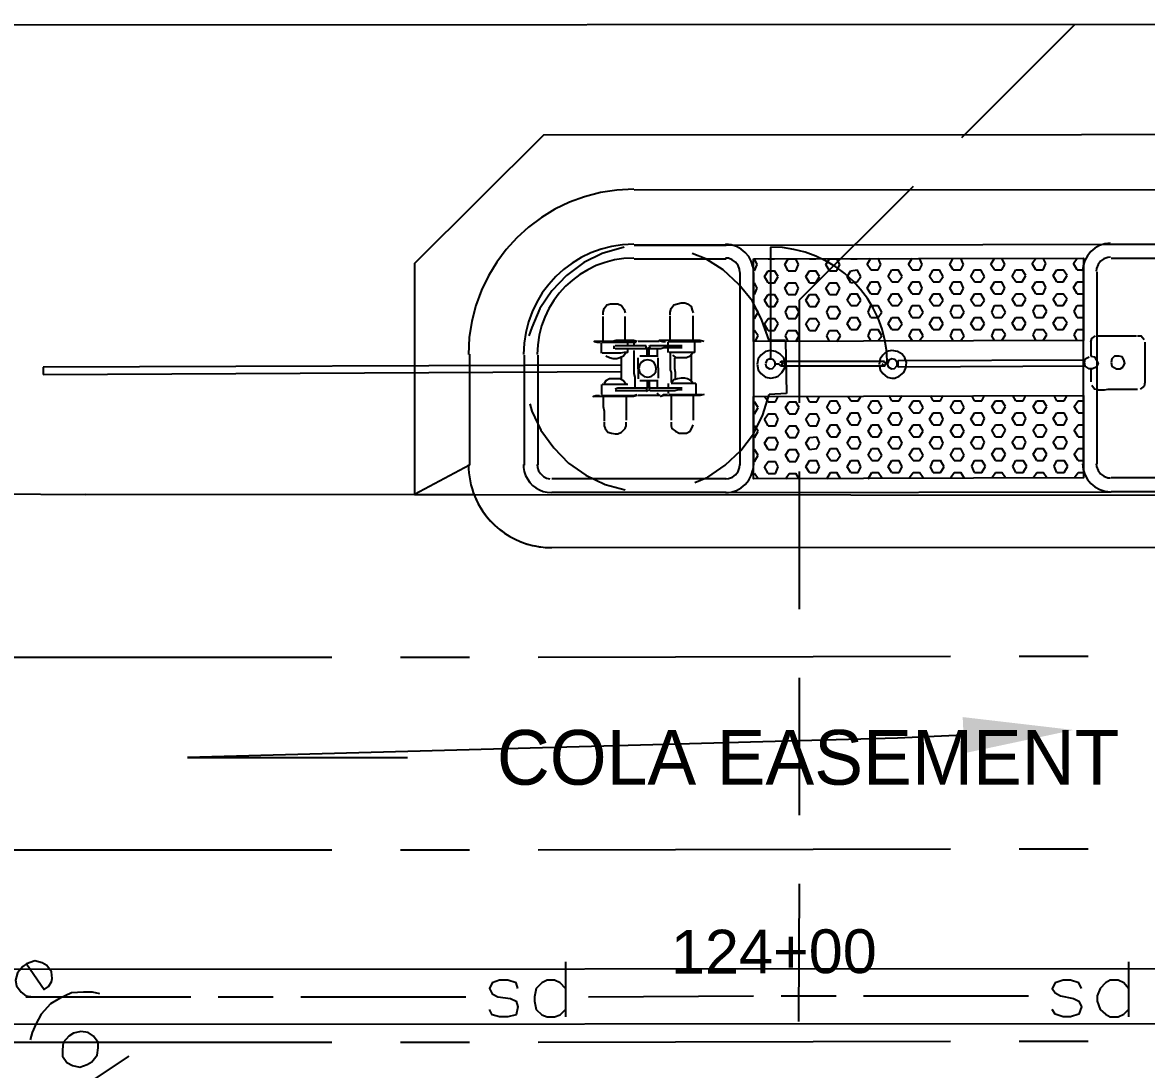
# Model space of a CAD drawing. Header units: feet. Extents: x 0 to 650, y -1 to 437.
# Drawn here: x 333.58 to 374.46, y 256.58 to 294.67 of the extents above; entities that cross this region are included whole.
import ezdxf
from ezdxf import colors
from ezdxf.entities.mleader import LeaderData, LeaderLine
from ezdxf.math import Vec2, Vec3

# ---------------------------------------------------------------- set-up
doc = ezdxf.new("R2010")
doc.units = ezdxf.units.FT
for name, color, linetype in [('ANOTACION', 8, 'CONTINUOUS'), ('DRENAJE_PLUVIAL', 3, 'CONTINUOUS'), ('EJE_VIA', 7, 'CONTINUOUS'), ('ELECTRICO_AEREO_ABANDONADO', 8, 'CONTINUOUS'), ('ESTRUCTURAS', 7, 'CONTINUOUS'), ('METRO_RW', 140, 'CONTINUOUS'), ('TOPO', 8, 'CONTINUOUS')]:
    doc.layers.add(name, color=color, linetype=linetype)
doc.styles.add('CAD_TEXT', font='Arial')

msp = doc.modelspace()

# ---------------------------------------------------------------- linework, layer by layer
at = {"layer": 'DRENAJE_PLUVIAL'}
for p, q in [((353.333, 260.5), (353.333, 258.5)), ((373.8, 260.5), (373.8, 258.5)), ((259.333, 260.2), (531.467, 260.333)), ((333.7, 259.233), (339.7, 259.233)), ((340.7, 259.233), (342.7, 259.233)), ((343.7, 259.233), (349.7, 259.233)), ((354.167, 259.233), (360.167, 259.267)), ((361.167, 259.267), (363.167, 259.267)), ((364.167, 259.267), (370.167, 259.267)), ((259.333, 258.2), (531.467, 258.333))]:
    msp.add_line(p, q, dxfattribs=at)
for points in [[(351.6, 259.533), (351.533, 259.733), (351.233, 259.833), (350.933, 259.833), (350.667, 259.733), (350.567, 259.533), (350.667, 259.333), (350.867, 259.233), (351.333, 259.167), (351.533, 259.067), (351.6, 258.867), (351.533, 258.567), (351.233, 258.5), (350.933, 258.5), (350.667, 258.567), (350.567, 258.767)], [(353.333, 259.533), (353.133, 259.733), (352.933, 259.833), (352.667, 259.833), (352.467, 259.733), (352.267, 259.533), (352.2, 259.233), (352.2, 259.067), (352.267, 258.767), (352.467, 258.567), (352.667, 258.5), (352.933, 258.5), (353.133, 258.567), (353.333, 258.767)], [(372.1, 259.533), (372, 259.733), (371.7, 259.833), (371.433, 259.833), (371.133, 259.733), (371.033, 259.533), (371.133, 259.367), (371.333, 259.267), (371.8, 259.167), (372, 259.067), (372.1, 258.867), (372, 258.6), (371.7, 258.5), (371.433, 258.5), (371.133, 258.6), (371.033, 258.767)], [(373.8, 259.533), (373.633, 259.733), (373.433, 259.833), (373.133, 259.833), (372.967, 259.733), (372.767, 259.533), (372.667, 259.267), (372.667, 259.067), (372.767, 258.767), (372.967, 258.6), (373.133, 258.5), (373.433, 258.5), (373.633, 258.6), (373.8, 258.767)]]:
    msp.add_lwpolyline(points, dxfattribs=at)
at = {"layer": 'EJE_VIA'}
for p, q in [((411.233, 288.6), (355.833, 288.567)), ((355.833, 286.567), (359.167, 286.567)), ((359.167, 286.567), (355.833, 286.567)), ((359.167, 286.567), (373.167, 286.6)), ((373.167, 286.6), (411.233, 286.6)), ((355.833, 286.067), (359.167, 286.067)), ((360.3, 285.867), (360.2, 286.067)), ((360.2, 285.633), (360.3, 285.867)), ((360.7, 286.067), (360.933, 286.067)), ((361.3, 285.867), (361.433, 286.067)), ((361.433, 285.633), (361.3, 285.867)), ((361.433, 286.067), (361.7, 286.067)), ((361.8, 285.867), (361.7, 286.067)), ((361.7, 285.633), (361.8, 285.867)), ((362.2, 286.067), (362.433, 286.067)), ((362.8, 285.867), (362.933, 286.067)), ((362.933, 285.633), (362.8, 285.867)), ((362.933, 286.067), (363.2, 286.067)), ((363.3, 285.867), (363.2, 286.067)), ((363.2, 285.633), (363.3, 285.867)), ((363.7, 286.067), (363.933, 286.067)), ((364.3, 285.867), (364.433, 286.1)), ((364.433, 285.667), (364.3, 285.867)), ((364.8, 285.867), (364.7, 286.1)), ((364.7, 285.667), (364.8, 285.867)), ((365.8, 285.867), (365.933, 286.1)), ((365.933, 285.667), (365.8, 285.867)), ((366.3, 285.867), (366.2, 286.1)), ((366.2, 285.667), (366.3, 285.867)), ((367.3, 285.867), (367.433, 286.1)), ((367.433, 285.667), (367.3, 285.867)), ((367.8, 285.867), (367.7, 286.1)), ((367.7, 285.667), (367.8, 285.867)), ((368.8, 285.867), (368.933, 286.1)), ((368.933, 285.667), (368.8, 285.867)), ((369.3, 285.867), (369.2, 286.1)), ((369.2, 285.667), (369.3, 285.867)), ((370.3, 285.9), (370.433, 286.1)), ((370.433, 285.667), (370.3, 285.9)), ((370.8, 285.9), (370.7, 286.1)), ((370.7, 285.667), (370.8, 285.9)), ((371.8, 285.9), (371.933, 286.1)), ((371.933, 285.667), (371.8, 285.9)), ((373.167, 286.1), (411.233, 286.1)), ((359.667, 285.567), (359.667, 278.567)), ((360.167, 285.567), (360.167, 278.567)), ((360.567, 285.433), (360.7, 285.633)), ((360.7, 285.2), (360.567, 285.433)), ((360.7, 285.633), (360.933, 285.633)), ((361.067, 285.433), (360.933, 285.633)), ((360.933, 285.2), (361.067, 285.433)), ((361.433, 285.633), (361.7, 285.633)), ((362.067, 285.433), (362.2, 285.633)), ((362.2, 285.2), (362.067, 285.433)), ((362.2, 285.633), (362.433, 285.633)), ((362.567, 285.433), (362.433, 285.633)), ((362.433, 285.2), (362.567, 285.433)), ((362.933, 285.633), (363.2, 285.633)), ((363.567, 285.433), (363.7, 285.633)), ((363.7, 285.2), (363.567, 285.433)), ((363.7, 285.633), (363.933, 285.667)), ((364.067, 285.433), (363.933, 285.667)), ((363.933, 285.233), (364.067, 285.433)), ((364.433, 285.667), (364.7, 285.667)), ((365.067, 285.433), (365.2, 285.667)), ((365.2, 285.233), (365.067, 285.433)), ((365.2, 285.667), (365.433, 285.667)), ((365.567, 285.433), (365.433, 285.667)), ((365.433, 285.233), (365.567, 285.433)), ((365.933, 285.667), (366.2, 285.667)), ((366.567, 285.433), (366.7, 285.667)), ((366.7, 285.233), (366.567, 285.433)), ((366.7, 285.667), (366.933, 285.667)), ((367.067, 285.433), (366.933, 285.667)), ((366.933, 285.233), (367.067, 285.433)), ((367.433, 285.667), (367.7, 285.667)), ((368.067, 285.433), (368.2, 285.667)), ((368.2, 285.233), (368.067, 285.433)), ((368.2, 285.667), (368.433, 285.667)), ((368.567, 285.433), (368.433, 285.667)), ((368.433, 285.233), (368.567, 285.433)), ((368.933, 285.667), (369.2, 285.667)), ((369.567, 285.433), (369.7, 285.667)), ((369.7, 285.233), (369.567, 285.433)), ((369.7, 285.667), (369.933, 285.667)), ((370.067, 285.467), (369.933, 285.667)), ((369.933, 285.233), (370.067, 285.467)), ((370.433, 285.667), (370.7, 285.667)), ((371.067, 285.467), (371.2, 285.667)), ((371.2, 285.233), (371.067, 285.467)), ((371.2, 285.667), (371.433, 285.667)), ((371.567, 285.467), (371.433, 285.667)), ((371.433, 285.233), (371.567, 285.467)), ((371.933, 285.667), (372.167, 285.667)), ((372.167, 278.6), (372.167, 285.6)), ((372.667, 278.6), (372.667, 285.6)), ((360.3, 285), (360.2, 285.2)), ((360.2, 284.767), (360.3, 285)), ((360.7, 285.2), (360.933, 285.2)), ((361.3, 285), (361.433, 285.2)), ((361.433, 284.767), (361.3, 285)), ((361.433, 285.2), (361.7, 285.2)), ((361.8, 285), (361.7, 285.2)), ((361.7, 284.767), (361.8, 285)), ((362.2, 285.2), (362.433, 285.2)), ((362.8, 285), (362.933, 285.2)), ((362.933, 284.767), (362.8, 285)), ((362.933, 285.2), (363.2, 285.2)), ((363.3, 285), (363.2, 285.2)), ((363.2, 284.767), (363.3, 285)), ((363.7, 285.2), (363.933, 285.233)), ((364.3, 285), (364.433, 285.233)), ((364.433, 284.8), (364.3, 285)), ((364.433, 285.233), (364.7, 285.233)), ((364.8, 285), (364.7, 285.233)), ((364.7, 284.8), (364.8, 285)), ((365.2, 285.233), (365.433, 285.233)), ((365.8, 285), (365.933, 285.233)), ((365.933, 284.8), (365.8, 285)), ((365.933, 285.233), (366.2, 285.233)), ((366.3, 285), (366.2, 285.233)), ((366.2, 284.8), (366.3, 285)), ((366.7, 285.233), (366.933, 285.233)), ((367.3, 285), (367.433, 285.233)), ((367.433, 284.8), (367.3, 285)), ((367.433, 285.233), (367.7, 285.233)), ((367.8, 285), (367.7, 285.233)), ((367.7, 284.8), (367.8, 285)), ((368.2, 285.233), (368.433, 285.233)), ((368.8, 285), (368.933, 285.233)), ((368.933, 284.8), (368.8, 285)), ((368.933, 285.233), (369.2, 285.233)), ((369.3, 285), (369.2, 285.233)), ((369.2, 284.8), (369.3, 285)), ((369.7, 285.233), (369.933, 285.233)), ((370.3, 285.033), (370.433, 285.233)), ((370.433, 284.8), (370.3, 285.033)), ((370.433, 285.233), (370.7, 285.233)), ((370.8, 285.033), (370.7, 285.233)), ((370.7, 284.8), (370.8, 285.033)), ((371.2, 285.233), (371.433, 285.233)), ((371.8, 285.033), (371.933, 285.233)), ((371.933, 284.8), (371.8, 285.033)), ((371.933, 285.233), (372.167, 285.233)), ((360.567, 284.567), (360.7, 284.767)), ((360.7, 284.333), (360.567, 284.567)), ((360.7, 284.767), (360.933, 284.767)), ((361.067, 284.567), (360.933, 284.767)), ((360.933, 284.333), (361.067, 284.567)), ((361.433, 284.767), (361.7, 284.767)), ((362.067, 284.567), (362.2, 284.767)), ((362.2, 284.333), (362.067, 284.567)), ((362.2, 284.767), (362.433, 284.767)), ((362.567, 284.567), (362.433, 284.767)), ((362.433, 284.333), (362.567, 284.567)), ((362.933, 284.767), (363.2, 284.767)), ((363.567, 284.567), (363.7, 284.8)), ((363.7, 284.367), (363.567, 284.567)), ((363.7, 284.8), (363.933, 284.8)), ((364.067, 284.567), (363.933, 284.8)), ((363.933, 284.367), (364.067, 284.567)), ((364.433, 284.8), (364.7, 284.8)), ((365.067, 284.567), (365.2, 284.8)), ((365.2, 284.367), (365.067, 284.567)), ((365.2, 284.8), (365.433, 284.8)), ((365.567, 284.567), (365.433, 284.8)), ((365.433, 284.367), (365.567, 284.567)), ((365.933, 284.8), (366.2, 284.8)), ((366.567, 284.567), (366.7, 284.8)), ((366.7, 284.367), (366.567, 284.567)), ((366.7, 284.8), (366.933, 284.8)), ((367.067, 284.567), (366.933, 284.8)), ((366.933, 284.367), (367.067, 284.567)), ((367.433, 284.8), (367.7, 284.8)), ((368.067, 284.567), (368.2, 284.8)), ((368.2, 284.367), (368.067, 284.567)), ((368.2, 284.8), (368.433, 284.8)), ((368.567, 284.567), (368.433, 284.8)), ((368.433, 284.367), (368.567, 284.567)), ((368.933, 284.8), (369.2, 284.8)), ((369.567, 284.6), (369.7, 284.8)), ((369.7, 284.367), (369.567, 284.6)), ((369.7, 284.8), (369.933, 284.8)), ((370.067, 284.6), (369.933, 284.8)), ((369.933, 284.367), (370.067, 284.6)), ((370.433, 284.8), (370.7, 284.8)), ((371.067, 284.6), (371.2, 284.8)), ((371.2, 284.367), (371.067, 284.6)), ((371.2, 284.8), (371.433, 284.8)), ((371.567, 284.6), (371.433, 284.8)), ((371.433, 284.367), (371.567, 284.6)), ((371.933, 284.8), (372.167, 284.8)), ((360.333, 284.133), (360.2, 284.333)), ((360.2, 283.9), (360.333, 284.133)), ((360.7, 284.333), (360.933, 284.333)), ((361.333, 284.133), (361.433, 284.333)), ((361.433, 283.9), (361.333, 284.133)), ((361.433, 284.333), (361.7, 284.333)), ((361.833, 284.133), (361.7, 284.333)), ((361.7, 283.9), (361.833, 284.133)), ((362.2, 284.333), (362.433, 284.333)), ((362.833, 284.133), (362.933, 284.333)), ((362.933, 283.9), (362.833, 284.133)), ((362.933, 284.333), (363.2, 284.333)), ((363.333, 284.133), (363.2, 284.333)), ((363.2, 283.9), (363.333, 284.133)), ((363.7, 284.367), (363.933, 284.367)), ((364.333, 284.133), (364.433, 284.367)), ((364.433, 283.933), (364.333, 284.133)), ((364.433, 284.367), (364.7, 284.367)), ((364.833, 284.133), (364.7, 284.367)), ((364.7, 283.933), (364.833, 284.133)), ((365.2, 284.367), (365.433, 284.367)), ((365.833, 284.133), (365.933, 284.367)), ((365.933, 283.933), (365.833, 284.133)), ((365.933, 284.367), (366.2, 284.367)), ((366.333, 284.133), (366.2, 284.367)), ((366.2, 283.933), (366.333, 284.133)), ((366.7, 284.367), (366.933, 284.367)), ((367.333, 284.133), (367.433, 284.367)), ((367.433, 283.933), (367.333, 284.133)), ((367.433, 284.367), (367.7, 284.367)), ((367.833, 284.133), (367.7, 284.367)), ((367.7, 283.933), (367.833, 284.133)), ((368.2, 284.367), (368.433, 284.367)), ((368.833, 284.133), (368.933, 284.367)), ((368.933, 283.933), (368.833, 284.133)), ((368.933, 284.367), (369.2, 284.367)), ((369.333, 284.133), (369.2, 284.367)), ((369.2, 283.933), (369.333, 284.133)), ((369.7, 284.367), (369.933, 284.367)), ((370.333, 284.167), (370.433, 284.367)), ((370.433, 283.933), (370.333, 284.167)), ((370.433, 284.367), (370.7, 284.367)), ((370.833, 284.167), (370.7, 284.367)), ((370.7, 283.933), (370.833, 284.167)), ((371.2, 284.367), (371.433, 284.367)), ((371.833, 284.167), (371.933, 284.367)), ((371.933, 283.933), (371.833, 284.167)), ((371.933, 284.367), (372.167, 284.367)), ((360.567, 283.7), (360.7, 283.9)), ((360.7, 283.467), (360.567, 283.7)), ((360.7, 283.9), (360.933, 283.9)), ((361.067, 283.7), (360.933, 283.9)), ((360.933, 283.467), (361.067, 283.7)), ((361.433, 283.9), (361.7, 283.9)), ((362.067, 283.7), (362.2, 283.9)), ((362.2, 283.467), (362.067, 283.7)), ((362.2, 283.9), (362.433, 283.9)), ((362.567, 283.7), (362.433, 283.9)), ((362.433, 283.467), (362.567, 283.7)), ((362.933, 283.9), (363.2, 283.9)), ((363.567, 283.7), (363.7, 283.933)), ((363.7, 283.5), (363.567, 283.7)), ((363.7, 283.933), (363.933, 283.933)), ((364.067, 283.7), (363.933, 283.933)), ((363.933, 283.5), (364.067, 283.7)), ((364.433, 283.933), (364.7, 283.933)), ((365.067, 283.7), (365.2, 283.933)), ((365.2, 283.5), (365.067, 283.7)), ((365.2, 283.933), (365.433, 283.933)), ((365.567, 283.7), (365.433, 283.933)), ((365.433, 283.5), (365.567, 283.7)), ((365.933, 283.933), (366.2, 283.933)), ((366.567, 283.7), (366.7, 283.933)), ((366.7, 283.5), (366.567, 283.7)), ((366.7, 283.933), (366.933, 283.933)), ((367.067, 283.7), (366.933, 283.933)), ((366.933, 283.5), (367.067, 283.7)), ((367.433, 283.933), (367.7, 283.933)), ((368.067, 283.7), (368.2, 283.933)), ((368.2, 283.5), (368.067, 283.7)), ((368.2, 283.933), (368.433, 283.933)), ((368.567, 283.7), (368.433, 283.933)), ((368.433, 283.5), (368.567, 283.7)), ((368.933, 283.933), (369.2, 283.933)), ((369.567, 283.733), (369.7, 283.933)), ((369.7, 283.5), (369.567, 283.733)), ((369.7, 283.933), (369.933, 283.933)), ((370.067, 283.733), (369.933, 283.933)), ((369.933, 283.5), (370.067, 283.733)), ((370.433, 283.933), (370.7, 283.933)), ((371.067, 283.733), (371.2, 283.933)), ((371.2, 283.5), (371.067, 283.733)), ((371.2, 283.933), (371.433, 283.933)), ((371.567, 283.733), (371.433, 283.933)), ((371.433, 283.5), (371.567, 283.733)), ((371.933, 283.933), (372.167, 283.933)), ((360.333, 283.267), (360.2, 283.467)), ((360.233, 283.067), (360.333, 283.267)), ((360.7, 283.467), (360.933, 283.467)), ((361.333, 283.267), (361.433, 283.467)), ((361.433, 283.067), (361.333, 283.267)), ((361.433, 283.467), (361.7, 283.467)), ((361.833, 283.267), (361.7, 283.467)), ((361.7, 283.067), (361.833, 283.267)), ((362.2, 283.467), (362.433, 283.467)), ((362.833, 283.267), (362.933, 283.467)), ((362.933, 283.067), (362.833, 283.267)), ((362.933, 283.467), (363.2, 283.467)), ((363.333, 283.267), (363.2, 283.467)), ((363.2, 283.067), (363.333, 283.267)), ((363.7, 283.5), (363.933, 283.5)), ((364.333, 283.267), (364.433, 283.5)), ((364.433, 283.1), (364.333, 283.267)), ((364.433, 283.5), (364.7, 283.5)), ((364.833, 283.267), (364.7, 283.5)), ((364.7, 283.1), (364.833, 283.267)), ((365.2, 283.5), (365.433, 283.5)), ((365.833, 283.267), (365.933, 283.5)), ((365.933, 283.1), (365.833, 283.267)), ((365.933, 283.5), (366.2, 283.5)), ((366.333, 283.267), (366.2, 283.5)), ((366.2, 283.1), (366.333, 283.267)), ((366.7, 283.5), (366.933, 283.5)), ((367.333, 283.267), (367.433, 283.5)), ((367.433, 283.1), (367.333, 283.267)), ((367.433, 283.5), (367.7, 283.5)), ((367.833, 283.267), (367.7, 283.5)), ((367.7, 283.1), (367.833, 283.267)), ((368.2, 283.5), (368.433, 283.5)), ((368.833, 283.267), (368.933, 283.5)), ((368.933, 283.1), (368.833, 283.267)), ((368.933, 283.5), (369.2, 283.5)), ((369.333, 283.3), (369.2, 283.5)), ((369.2, 283.1), (369.333, 283.3)), ((369.7, 283.5), (369.933, 283.5)), ((370.333, 283.3), (370.433, 283.5)), ((370.433, 283.1), (370.333, 283.3)), ((370.433, 283.5), (370.7, 283.5)), ((370.833, 283.3), (370.7, 283.5)), ((370.7, 283.1), (370.833, 283.3)), ((371.2, 283.5), (371.433, 283.5)), ((371.833, 283.3), (371.933, 283.5)), ((371.933, 283.1), (371.833, 283.3)), ((371.933, 283.5), (372.167, 283.5)), ((349.833, 282.6), (349.833, 278.567)), ((351.833, 278.567), (351.833, 282.567)), ((352.333, 278.567), (352.333, 282.567)), ((360.167, 281.067), (372.167, 281.1)), ((360.333, 280.667), (360.2, 280.867)), ((360.7, 280.867), (360.567, 281.067)), ((360.7, 280.867), (360.967, 280.867)), ((360.967, 280.867), (361.067, 281.067)), ((361.333, 280.667), (361.467, 280.867)), ((361.467, 280.867), (361.7, 280.867)), ((361.833, 280.667), (361.7, 280.867)), ((362.2, 280.867), (362.1, 281.067)), ((362.2, 280.867), (362.467, 280.867)), ((362.467, 280.867), (362.567, 281.067)), ((362.833, 280.667), (362.967, 280.9)), ((362.967, 280.9), (363.2, 280.9)), ((363.333, 280.667), (363.2, 280.9)), ((363.7, 280.9), (363.6, 281.067)), ((363.7, 280.9), (363.967, 280.9)), ((363.967, 280.9), (364.067, 281.067)), ((364.333, 280.667), (364.467, 280.9)), ((364.467, 280.9), (364.7, 280.9)), ((364.833, 280.667), (364.7, 280.9)), ((365.2, 280.9), (365.1, 281.1)), ((365.2, 280.9), (365.467, 280.9)), ((365.467, 280.9), (365.567, 281.1)), ((365.833, 280.667), (365.967, 280.9)), ((365.967, 280.9), (366.2, 280.9)), ((366.333, 280.667), (366.2, 280.9)), ((366.7, 280.9), (366.6, 281.1)), ((366.7, 280.9), (366.967, 280.9)), ((366.967, 280.9), (367.067, 281.1)), ((367.333, 280.667), (367.467, 280.9)), ((367.467, 280.9), (367.7, 280.9)), ((367.833, 280.667), (367.7, 280.9)), ((368.2, 280.9), (368.1, 281.1)), ((368.2, 280.9), (368.467, 280.9)), ((368.467, 280.9), (368.567, 281.1)), ((368.833, 280.7), (368.967, 280.9)), ((368.967, 280.9), (369.2, 280.9)), ((369.333, 280.7), (369.2, 280.9)), ((369.7, 280.9), (369.6, 281.1)), ((369.7, 280.9), (369.967, 280.9)), ((369.967, 280.9), (370.067, 281.1)), ((370.333, 280.7), (370.467, 280.9)), ((370.467, 280.9), (370.7, 280.9)), ((370.833, 280.7), (370.7, 280.9)), ((371.2, 280.9), (371.1, 281.1)), ((371.2, 280.9), (371.467, 280.9)), ((371.467, 280.9), (371.567, 281.1)), ((371.833, 280.7), (371.967, 280.9)), ((371.967, 280.9), (372.167, 280.9)), ((360.2, 280.433), (360.333, 280.667)), ((360.567, 280.233), (360.7, 280.433)), ((360.7, 280.433), (360.967, 280.433)), ((361.067, 280.233), (360.967, 280.433)), ((361.467, 280.433), (361.333, 280.667)), ((361.467, 280.433), (361.7, 280.433)), ((361.7, 280.433), (361.833, 280.667)), ((362.067, 280.233), (362.2, 280.433)), ((362.2, 280.433), (362.467, 280.433)), ((362.567, 280.233), (362.467, 280.433)), ((362.967, 280.467), (362.833, 280.667)), ((362.967, 280.467), (363.2, 280.467)), ((363.2, 280.467), (363.333, 280.667)), ((363.567, 280.233), (363.7, 280.467)), ((363.7, 280.467), (363.967, 280.467)), ((364.067, 280.233), (363.967, 280.467)), ((364.467, 280.467), (364.333, 280.667)), ((364.467, 280.467), (364.7, 280.467)), ((364.7, 280.467), (364.833, 280.667)), ((365.067, 280.233), (365.2, 280.467)), ((365.2, 280.467), (365.467, 280.467)), ((365.567, 280.233), (365.467, 280.467)), ((365.967, 280.467), (365.833, 280.667)), ((365.967, 280.467), (366.2, 280.467)), ((366.2, 280.467), (366.333, 280.667)), ((366.567, 280.233), (366.7, 280.467)), ((366.7, 280.467), (366.967, 280.467)), ((367.067, 280.233), (366.967, 280.467)), ((367.467, 280.467), (367.333, 280.667)), ((367.467, 280.467), (367.7, 280.467)), ((367.7, 280.467), (367.833, 280.667)), ((368.067, 280.233), (368.2, 280.467)), ((368.2, 280.467), (368.467, 280.467)), ((368.567, 280.267), (368.467, 280.467)), ((368.967, 280.467), (368.833, 280.7)), ((368.967, 280.467), (369.2, 280.467)), ((369.2, 280.467), (369.333, 280.7)), ((369.567, 280.267), (369.7, 280.467)), ((369.7, 280.467), (369.967, 280.467)), ((370.067, 280.267), (369.967, 280.467)), ((370.467, 280.467), (370.333, 280.7)), ((370.467, 280.467), (370.7, 280.467)), ((370.7, 280.467), (370.833, 280.7)), ((371.067, 280.267), (371.2, 280.467)), ((371.2, 280.467), (371.467, 280.467)), ((371.567, 280.267), (371.467, 280.467)), ((371.967, 280.467), (371.833, 280.7)), ((371.967, 280.467), (372.167, 280.467)), ((360.333, 279.8), (360.2, 280)), ((360.7, 280), (360.567, 280.233)), ((360.7, 280), (360.967, 280)), ((360.967, 280), (361.067, 280.233)), ((361.333, 279.8), (361.467, 280)), ((361.467, 280), (361.7, 280)), ((361.833, 279.8), (361.7, 280)), ((362.2, 280), (362.067, 280.233)), ((362.2, 280), (362.467, 280)), ((362.467, 280), (362.567, 280.233)), ((362.833, 279.8), (362.967, 280.033)), ((362.967, 280.033), (363.2, 280.033)), ((363.333, 279.8), (363.2, 280.033)), ((363.7, 280.033), (363.567, 280.233)), ((363.7, 280.033), (363.967, 280.033)), ((363.967, 280.033), (364.067, 280.233)), ((364.333, 279.8), (364.467, 280.033)), ((364.467, 280.033), (364.7, 280.033)), ((364.833, 279.8), (364.7, 280.033)), ((365.2, 280.033), (365.067, 280.233)), ((365.2, 280.033), (365.467, 280.033)), ((365.467, 280.033), (365.567, 280.233)), ((365.833, 279.8), (365.967, 280.033)), ((365.967, 280.033), (366.2, 280.033)), ((366.333, 279.8), (366.2, 280.033)), ((366.7, 280.033), (366.567, 280.233)), ((366.7, 280.033), (366.967, 280.033)), ((366.967, 280.033), (367.067, 280.233)), ((367.333, 279.8), (367.467, 280.033)), ((367.467, 280.033), (367.7, 280.033)), ((367.833, 279.8), (367.7, 280.033)), ((368.2, 280.033), (368.067, 280.233)), ((368.2, 280.033), (368.467, 280.033)), ((368.467, 280.033), (368.567, 280.267)), ((368.833, 279.833), (368.967, 280.033)), ((368.967, 280.033), (369.2, 280.033)), ((369.333, 279.833), (369.2, 280.033)), ((369.7, 280.033), (369.567, 280.267)), ((369.7, 280.033), (369.967, 280.033)), ((369.967, 280.033), (370.067, 280.267)), ((370.333, 279.833), (370.467, 280.033)), ((370.467, 280.033), (370.7, 280.033)), ((370.833, 279.833), (370.7, 280.033)), ((371.2, 280.033), (371.067, 280.267)), ((371.2, 280.033), (371.467, 280.033)), ((371.467, 280.033), (371.567, 280.267)), ((371.833, 279.833), (371.967, 280.033)), ((371.967, 280.033), (372.167, 280.033)), ((360.2, 279.567), (360.333, 279.8)), ((361.467, 279.567), (361.333, 279.8)), ((361.7, 279.567), (361.833, 279.8)), ((362.2, 279.567), (362.467, 279.6)), ((362.567, 279.367), (362.467, 279.6)), ((362.967, 279.6), (362.833, 279.8)), ((362.967, 279.6), (363.2, 279.6)), ((363.2, 279.6), (363.333, 279.8)), ((363.567, 279.367), (363.7, 279.6)), ((363.7, 279.6), (363.967, 279.6)), ((364.067, 279.367), (363.967, 279.6)), ((364.467, 279.6), (364.333, 279.8)), ((364.467, 279.6), (364.7, 279.6)), ((364.7, 279.6), (364.833, 279.8)), ((365.067, 279.367), (365.2, 279.6)), ((365.2, 279.6), (365.467, 279.6)), ((365.567, 279.367), (365.467, 279.6)), ((365.967, 279.6), (365.833, 279.8)), ((365.967, 279.6), (366.2, 279.6)), ((366.2, 279.6), (366.333, 279.8)), ((366.567, 279.367), (366.7, 279.6)), ((366.7, 279.6), (366.967, 279.6)), ((367.067, 279.367), (366.967, 279.6)), ((367.467, 279.6), (367.333, 279.8)), ((367.467, 279.6), (367.7, 279.6)), ((367.7, 279.6), (367.833, 279.8)), ((368.067, 279.367), (368.2, 279.6)), ((368.2, 279.6), (368.467, 279.6)), ((368.567, 279.4), (368.467, 279.6)), ((368.967, 279.6), (368.833, 279.833)), ((368.967, 279.6), (369.2, 279.6)), ((369.2, 279.6), (369.333, 279.833)), ((369.567, 279.4), (369.7, 279.6)), ((369.7, 279.6), (369.967, 279.6)), ((370.067, 279.4), (369.967, 279.6)), ((370.467, 279.6), (370.333, 279.833)), ((370.467, 279.6), (370.7, 279.6)), ((370.7, 279.6), (370.833, 279.833)), ((371.067, 279.4), (371.2, 279.6)), ((371.2, 279.6), (371.467, 279.6)), ((371.567, 279.4), (371.467, 279.6)), ((371.967, 279.6), (371.833, 279.833)), ((371.967, 279.6), (372.167, 279.6)), ((360.567, 279.367), (360.7, 279.567)), ((360.7, 279.133), (360.567, 279.367)), ((360.7, 279.567), (360.967, 279.567)), ((361.067, 279.367), (360.967, 279.567)), ((360.967, 279.133), (361.067, 279.367)), ((361.467, 279.567), (361.7, 279.567)), ((362.067, 279.367), (362.2, 279.567)), ((362.2, 279.133), (362.067, 279.367)), ((362.467, 279.167), (362.567, 279.367)), ((363.7, 279.167), (363.567, 279.367)), ((363.967, 279.167), (364.067, 279.367)), ((365.2, 279.167), (365.067, 279.367)), ((365.467, 279.167), (365.567, 279.367)), ((366.7, 279.167), (366.567, 279.367)), ((366.967, 279.167), (367.067, 279.367)), ((368.2, 279.167), (368.067, 279.367)), ((368.467, 279.167), (368.567, 279.4)), ((369.7, 279.167), (369.567, 279.4)), ((369.967, 279.167), (370.067, 279.4)), ((371.2, 279.167), (371.067, 279.4)), ((371.467, 279.167), (371.567, 279.4)), ((360.333, 278.933), (360.2, 279.133)), ((360.2, 278.7), (360.333, 278.933)), ((360.7, 279.133), (360.967, 279.133)), ((361.333, 278.933), (361.467, 279.133)), ((361.467, 278.7), (361.333, 278.933)), ((361.467, 279.133), (361.7, 279.133)), ((361.833, 278.933), (361.7, 279.133)), ((361.7, 278.7), (361.833, 278.933)), ((362.2, 279.133), (362.467, 279.167)), ((362.833, 278.933), (362.967, 279.167)), ((362.967, 278.733), (362.833, 278.933)), ((362.967, 279.167), (363.2, 279.167)), ((363.333, 278.933), (363.2, 279.167)), ((363.2, 278.733), (363.333, 278.933)), ((363.7, 279.167), (363.967, 279.167)), ((364.333, 278.933), (364.467, 279.167)), ((364.467, 278.733), (364.333, 278.933)), ((364.467, 279.167), (364.7, 279.167)), ((364.833, 278.933), (364.7, 279.167)), ((364.7, 278.733), (364.833, 278.933)), ((365.2, 279.167), (365.467, 279.167)), ((365.833, 278.933), (365.967, 279.167)), ((365.967, 278.733), (365.833, 278.933)), ((365.967, 279.167), (366.2, 279.167)), ((366.333, 278.933), (366.2, 279.167)), ((366.2, 278.733), (366.333, 278.933)), ((366.7, 279.167), (366.967, 279.167)), ((367.333, 278.933), (367.467, 279.167)), ((367.467, 278.733), (367.333, 278.933)), ((367.467, 279.167), (367.7, 279.167)), ((367.833, 278.933), (367.7, 279.167)), ((367.7, 278.733), (367.833, 278.933)), ((368.2, 279.167), (368.467, 279.167)), ((368.833, 278.967), (368.967, 279.167)), ((368.967, 278.733), (368.833, 278.967)), ((368.967, 279.167), (369.2, 279.167)), ((369.333, 278.967), (369.2, 279.167)), ((369.2, 278.733), (369.333, 278.967)), ((369.7, 279.167), (369.967, 279.167)), ((370.333, 278.967), (370.467, 279.167)), ((370.467, 278.733), (370.333, 278.967)), ((370.467, 279.167), (370.7, 279.167)), ((370.833, 278.967), (370.7, 279.167)), ((370.7, 278.733), (370.833, 278.967)), ((371.2, 279.167), (371.467, 279.167)), ((371.833, 278.967), (371.967, 279.167)), ((371.967, 278.733), (371.833, 278.967)), ((371.967, 279.167), (372.167, 279.167)), ((349.833, 278.567), (347.833, 277.5)), ((360.567, 278.5), (360.7, 278.7)), ((360.7, 278.267), (360.567, 278.5)), ((360.7, 278.7), (360.967, 278.7)), ((361.067, 278.5), (360.967, 278.7)), ((360.967, 278.267), (361.067, 278.5)), ((361.467, 278.7), (361.7, 278.7)), ((362.067, 278.5), (362.2, 278.733)), ((362.2, 278.3), (362.067, 278.5)), ((362.2, 278.733), (362.467, 278.733)), ((362.567, 278.5), (362.467, 278.733)), ((362.467, 278.3), (362.567, 278.5)), ((362.967, 278.733), (363.2, 278.733)), ((363.567, 278.5), (363.7, 278.733)), ((363.7, 278.3), (363.567, 278.5)), ((363.7, 278.733), (363.967, 278.733)), ((364.067, 278.5), (363.967, 278.733)), ((363.967, 278.3), (364.067, 278.5)), ((364.467, 278.733), (364.7, 278.733)), ((365.067, 278.5), (365.2, 278.733)), ((365.2, 278.3), (365.067, 278.5)), ((365.2, 278.733), (365.467, 278.733)), ((365.567, 278.5), (365.467, 278.733)), ((365.467, 278.3), (365.567, 278.5)), ((365.967, 278.733), (366.2, 278.733)), ((366.6, 278.5), (366.7, 278.733)), ((366.7, 278.3), (366.6, 278.5)), ((366.7, 278.733), (366.967, 278.733)), ((367.1, 278.5), (366.967, 278.733)), ((366.967, 278.3), (367.1, 278.5)), ((367.467, 278.733), (367.7, 278.733)), ((368.1, 278.533), (368.2, 278.733)), ((368.2, 278.3), (368.1, 278.533)), ((368.2, 278.733), (368.467, 278.733)), ((368.6, 278.533), (368.467, 278.733)), ((368.467, 278.3), (368.6, 278.533)), ((368.967, 278.733), (369.2, 278.733)), ((369.6, 278.533), (369.7, 278.733)), ((369.7, 278.3), (369.6, 278.533)), ((369.7, 278.733), (369.967, 278.733)), ((370.1, 278.533), (369.967, 278.733)), ((369.967, 278.3), (370.1, 278.533)), ((370.467, 278.733), (370.7, 278.733)), ((371.1, 278.533), (371.2, 278.733)), ((371.2, 278.3), (371.1, 278.533)), ((371.2, 278.733), (371.467, 278.733)), ((371.6, 278.533), (371.467, 278.733)), ((371.467, 278.3), (371.6, 278.533)), ((371.967, 278.733), (372.167, 278.733)), ((359.167, 278.067), (352.833, 278.067)), ((360.333, 278.067), (360.2, 278.267)), ((360.7, 278.267), (360.967, 278.267)), ((361.333, 278.067), (361.467, 278.267)), ((361.467, 278.267), (361.7, 278.267)), ((361.833, 278.067), (361.7, 278.267)), ((362.2, 278.3), (362.467, 278.3)), ((362.833, 278.067), (362.967, 278.3)), ((362.967, 278.3), (363.2, 278.3)), ((363.333, 278.067), (363.2, 278.3)), ((363.7, 278.3), (363.967, 278.3)), ((364.333, 278.067), (364.467, 278.3)), ((364.467, 278.3), (364.7, 278.3)), ((364.833, 278.1), (364.7, 278.3)), ((365.2, 278.3), (365.467, 278.3)), ((365.833, 278.1), (365.967, 278.3)), ((365.967, 278.3), (366.2, 278.3)), ((366.333, 278.1), (366.2, 278.3)), ((366.7, 278.3), (366.967, 278.3)), ((367.333, 278.1), (367.467, 278.3)), ((367.467, 278.3), (367.7, 278.3)), ((367.833, 278.1), (367.7, 278.3)), ((368.2, 278.3), (368.467, 278.3)), ((368.833, 278.1), (368.967, 278.3)), ((368.967, 278.3), (369.2, 278.3)), ((369.333, 278.1), (369.2, 278.3)), ((369.7, 278.3), (369.967, 278.3)), ((370.333, 278.1), (370.467, 278.3)), ((370.467, 278.3), (370.7, 278.3)), ((370.833, 278.1), (370.7, 278.3)), ((371.2, 278.3), (371.467, 278.3)), ((371.833, 278.1), (371.967, 278.3)), ((371.967, 278.3), (372.167, 278.3)), ((411.233, 278.1), (373.167, 278.1)), ((359.167, 277.567), (352.833, 277.567)), ((359.167, 277.567), (373.167, 277.6)), ((411.233, 277.6), (373.167, 277.6)), ((347.833, 277.5), (350.033, 277.5)), ((352.833, 275.567), (411.233, 275.6)), ((352.833, 275.567), (411.233, 275.6)), ((344.833, 264.567), (331.833, 264.567)), ((349.833, 264.567), (347.333, 264.567)), ((367.333, 264.6), (352.333, 264.567)), ((372.333, 264.6), (369.833, 264.6))]:
    msp.add_line(p, q, dxfattribs=at)
for points in [[(411.233, 290.6), (352.533, 290.567), (347.833, 285.9), (347.833, 277.5), (350.033, 277.5)], [(355.813, 288.6), (355.199, 288.569), (354.602, 288.477), (354.026, 288.329), (353.473, 288.127), (352.948, 287.873), (352.452, 287.572), (351.99, 287.226), (351.563, 286.838), (351.175, 286.411), (350.828, 285.949), (350.527, 285.453), (350.274, 284.928), (350.071, 284.375), (349.923, 283.799), (349.831, 283.203), (349.8, 282.588)], [(355.814, 286.6), (355.404, 286.579), (355.006, 286.518), (354.621, 286.419), (354.252, 286.284), (353.902, 286.115), (353.571, 285.914), (353.262, 285.683), (352.977, 285.424), (352.718, 285.139), (352.487, 284.83), (352.285, 284.499), (352.116, 284.148), (351.981, 283.78), (351.882, 283.395), (351.821, 282.997), (351.8, 282.586)], [(360.167, 285.584), (360.161, 285.688), (360.146, 285.789), (360.087, 285.98), (359.993, 286.152), (359.868, 286.303), (359.718, 286.427), (359.545, 286.52), (359.354, 286.579), (359.253, 286.595), (359.149, 286.6)], [(373.149, 286.633), (373.046, 286.628), (372.945, 286.613), (372.754, 286.553), (372.581, 286.459), (372.431, 286.335), (372.307, 286.185), (372.213, 286.012), (372.154, 285.821), (372.139, 285.72), (372.133, 285.616)], [(373.15, 286.133), (373.046, 286.123), (372.903, 286.071), (372.784, 285.982), (372.696, 285.863), (372.644, 285.72), (372.633, 285.616)], [(355.815, 286.1), (355.455, 286.082), (355.107, 286.028), (354.77, 285.942), (354.447, 285.823), (354.14, 285.675), (353.85, 285.499), (353.58, 285.297), (353.33, 285.07), (353.103, 284.821), (352.901, 284.55), (352.725, 284.261), (352.577, 283.954), (352.459, 283.631), (352.372, 283.294), (352.318, 282.945), (352.3, 282.586)], [(359.667, 285.584), (359.656, 285.688), (359.604, 285.83), (359.515, 285.949), (359.396, 286.038), (359.254, 286.09), (359.15, 286.1)], [(360.167, 286.067), (372.167, 286.1), (372.167, 283.1), (360.167, 283.067), (360.167, 286.067)], [(360.167, 281.067), (372.167, 281.1), (372.167, 278.1), (360.167, 278.067), (360.167, 281.067)], [(349.8, 278.586), (349.804, 278.436), (349.815, 278.287), (349.833, 278.14), (349.858, 277.994), (349.891, 277.85), (349.93, 277.707), (349.976, 277.568), (350.029, 277.43), (350.089, 277.295), (350.155, 277.164), (350.227, 277.035), (350.306, 276.91), (350.392, 276.789), (350.483, 276.672), (350.58, 276.559), (350.683, 276.45), (350.792, 276.347), (350.905, 276.25), (351.022, 276.159), (351.143, 276.073), (351.268, 275.994), (351.397, 275.922), (351.528, 275.856), (351.663, 275.796), (351.8, 275.743), (351.94, 275.697), (352.082, 275.657), (352.227, 275.625), (352.373, 275.6), (352.52, 275.581), (352.669, 275.57), (352.818, 275.567)], [(351.8, 278.584), (351.805, 278.484), (351.831, 278.336), (351.877, 278.195), (351.944, 278.062), (352.03, 277.939), (352.134, 277.83), (352.253, 277.737), (352.382, 277.664), (352.521, 277.61), (352.667, 277.578), (352.817, 277.567)], [(352.3, 278.584), (352.31, 278.482), (352.349, 278.363), (352.417, 278.256), (352.53, 278.153), (352.643, 278.097), (352.766, 278.069)], [(359.15, 278.067), (359.254, 278.077), (359.397, 278.129), (359.516, 278.218), (359.604, 278.337), (359.656, 278.479), (359.667, 278.584)], [(359.151, 277.567), (359.255, 277.572), (359.355, 277.587), (359.546, 277.647), (359.719, 277.741), (359.869, 277.865), (359.993, 278.015), (360.087, 278.188), (360.146, 278.379), (360.162, 278.48), (360.167, 278.584)], [(372.133, 278.616), (372.139, 278.512), (372.154, 278.411), (372.213, 278.22), (372.307, 278.048), (372.432, 277.897), (372.582, 277.773), (372.755, 277.68), (372.946, 277.621), (373.047, 277.605), (373.151, 277.6)], [(372.633, 278.616), (372.644, 278.512), (372.696, 278.37), (372.785, 278.251), (372.904, 278.162), (373.046, 278.11), (373.15, 278.1)], [(350.005, 277.49), (350.098, 277.277), (350.205, 277.074), (350.326, 276.881), (350.46, 276.7), (350.607, 276.529), (350.766, 276.371), (350.935, 276.226), (351.114, 276.093), (351.303, 275.974), (351.5, 275.869), (351.705, 275.779), (351.917, 275.704), (352.135, 275.644), (352.359, 275.601), (352.587, 275.575), (352.818, 275.567)]]:
    msp.add_lwpolyline(points, dxfattribs=at)
at = {"layer": 'ELECTRICO_AEREO_ABANDONADO'}
msp.add_line((335.8, 255.967), (337.467, 257.067), dxfattribs=at)
for points in [[(333.733, 260.433), (334.367, 259.5), (334.533, 259.6), (334.633, 259.767), (334.667, 259.9), (334.633, 260.133), (334.467, 260.367), (334.3, 260.467), (334.033, 260.533), (333.733, 260.433), (333.6, 260.333), (333.4, 260.1), (333.333, 259.833), (333.367, 259.633), (333.533, 259.4), (333.7, 259.267), (333.967, 259.233)], [(336.4, 259.333), (336.133, 259.4), (335.8, 259.4), (335.367, 259.367), (334.933, 259.167), (334.6, 258.967), (334.267, 258.6), (334.067, 258.233), (333.933, 257.933), (333.867, 257.667)], [(336.167, 257.8), (335.967, 257.933), (335.7, 257.967), (335.433, 257.9), (335.267, 257.8), (335.067, 257.567), (335.033, 257.3), (335.033, 257.067), (335.2, 256.833), (335.4, 256.733), (335.667, 256.667), (335.933, 256.767), (336.1, 256.867), (336.3, 257.1), (336.333, 257.367), (336.333, 257.567), (336.167, 257.8)]]:
    msp.add_lwpolyline(points, dxfattribs=at)
at = {"layer": 'ESTRUCTURAS'}
for p, q in [((360.8, 282.4), (360.8, 286.5)), ((355.1, 282.8), (355.1, 282.9)), ((355.6, 282.9), (355.6, 283.033)), ((355.833, 282.9), (355.833, 283.033)), ((357.067, 282.9), (357.067, 283.033)), ((361.333, 283.1), (360.733, 283.1)), ((361.333, 283.1), (361.367, 281.167)), ((355.6, 282.667), (355.6, 282.8)), ((357.067, 282.667), (357.067, 282.8)), ((355.367, 282.2), (334.333, 282.133)), ((334.333, 282.133), (334.333, 281.867)), ((361.1, 282.233), (360.967, 282.233)), ((364.933, 282.333), (361.167, 282.333)), ((364.933, 282.167), (361.167, 282.167)), ((365.433, 282.367), (372.233, 282.4)), ((365.433, 282.133), (365.433, 282.367)), ((372.233, 282.167), (365.433, 282.133)), ((334.333, 281.867), (355.367, 281.967)), ((357.067, 281.533), (357.067, 281.4)), ((357.067, 281.267), (357.067, 281.167)), ((356.667, 281.2), (356.733, 281.1)), ((361.367, 281.167), (360.733, 281.133))]:
    msp.add_line(p, q, dxfattribs=at)
for points in [[(355.467, 286.5), (354.667, 286.267), (354, 285.933), (353.367, 285.467), (352.833, 284.9), (352.4, 284.267), (352.1, 283.567), (352, 283.267)], [(360.733, 283.1), (360.467, 283.833), (360.133, 284.533), (359.633, 285.133), (359.067, 285.667), (358.433, 286.067), (357.933, 286.267)], [(365.033, 282.252), (365.011, 282.687), (364.947, 283.109), (364.842, 283.516), (364.699, 283.906), (364.519, 284.278), (364.306, 284.628), (364.062, 284.955), (363.787, 285.257), (363.485, 285.531), (363.158, 285.775), (362.807, 285.988), (362.436, 286.167), (362.045, 286.31), (361.638, 286.414), (361.216, 286.478), (360.781, 286.5)], [(354.7, 284.033), (354.7, 284.133), (354.733, 284.267), (354.833, 284.4), (354.967, 284.433), (355.1, 284.433), (355.233, 284.433), (355.367, 284.367), (355.467, 284.233), (355.5, 284.1)], [(357.133, 284.033), (357.133, 284.133), (357.167, 284.267), (357.267, 284.4), (357.4, 284.433), (357.533, 284.467), (357.667, 284.467), (357.767, 284.433), (357.9, 284.333), (357.933, 284.2), (357.967, 284.1)], [(354.7, 283.067), (354.7, 283.2), (354.7, 283.3), (354.7, 283.433), (354.7, 283.567), (354.7, 283.7), (354.7, 283.833), (354.7, 283.967)], [(355.5, 283.1), (355.5, 283.233), (355.5, 283.333), (355.5, 283.467), (355.5, 283.6), (355.5, 283.7), (355.5, 283.833), (355.5, 283.967)], [(357.133, 283.1), (357.133, 283.233), (357.133, 283.333), (357.133, 283.467), (357.133, 283.633), (357.133, 283.733), (357.133, 283.867), (357.133, 284)], [(357.967, 283.1), (357.967, 283.233), (357.967, 283.333), (357.967, 283.467), (357.967, 283.633), (357.967, 283.733), (357.967, 283.867), (357.967, 284)], [(372.433, 283.033), (372.467, 283.167), (372.6, 283.267)], [(372.667, 283.267), (372.767, 283.267), (372.9, 283.267), (373.033, 283.267), (373.167, 283.267), (373.3, 283.267), (373.467, 283.267), (373.567, 283.267), (373.7, 283.267), (373.833, 283.267), (373.967, 283.267), (374.1, 283.267)], [(374.133, 283.267), (374.267, 283.267), (374.367, 283.133)], [(355.933, 283.067), (355.8, 283.1), (355.667, 283.1), (355.533, 283.1), (355.4, 283.1), (355.267, 283.1), (355.167, 283.1), (355.033, 283.067), (354.9, 283.067), (354.767, 283.067), (354.633, 283.067), (354.5, 283.067), (354.367, 283.067), (354.467, 283.033), (354.6, 283.033)], [(354.633, 283.033), (354.767, 283.033), (354.9, 283.033), (355.1, 283.033), (355.233, 283.033), (355.367, 283.033), (355.5, 283.033), (355.633, 283.033), (355.767, 283.033), (355.9, 283.033)], [(354.633, 282.633), (354.633, 282.767), (354.633, 282.867), (354.633, 283)], [(356.267, 282.9), (356.133, 282.9), (356.033, 282.9), (355.9, 282.9), (355.767, 282.9), (355.633, 282.9), (355.5, 282.9), (355.367, 282.9), (355.233, 282.9), (355.133, 282.9)], [(356.733, 283.067), (356.6, 283.067), (356.467, 283.067), (356.333, 283.067), (356.2, 283.067), (356.067, 283.067), (355.967, 283.067)], [(356.367, 282.933), (356.4, 282.833), (356.267, 282.8), (356.267, 282.9)], [(357.567, 282.9), (357.433, 282.9), (357.3, 282.9), (357.167, 282.9), (357.033, 282.9), (356.9, 282.9), (356.8, 282.9), (356.667, 282.9), (356.533, 282.9), (356.4, 282.9)], [(358.367, 283.067), (358.233, 283.1), (358.1, 283.1), (357.967, 283.1), (357.833, 283.1), (357.667, 283.1), (357.533, 283.1), (357.4, 283.1), (357.267, 283.1), (357.133, 283.1), (357, 283.1), (356.867, 283.1), (356.733, 283.1), (356.867, 283.067), (356.967, 283.067)], [(357.067, 283.067), (357.2, 283.067), (357.333, 283.067), (357.467, 283.067), (357.6, 283.067), (357.733, 283.067), (357.867, 283.067), (358, 283.067), (358.133, 283.067), (358.267, 283.067)], [(358.033, 282.667), (358.033, 282.8), (358.033, 282.9), (358.033, 283.033)], [(372.433, 283.033), (372.433, 282.9), (372.433, 282.8), (372.433, 282.667), (372.433, 282.533)], [(374.4, 283.033), (374.4, 282.9), (374.4, 282.8), (374.4, 282.667), (374.4, 282.533), (374.4, 282.433), (374.4, 282.3), (374.4, 282.167), (374.4, 282.033), (374.4, 281.933), (374.4, 281.8), (374.4, 281.667), (374.4, 281.567)], [(355.6, 282.667), (355.467, 282.667), (355.333, 282.633), (355.2, 282.633), (355.067, 282.633), (354.933, 282.633), (354.8, 282.633), (354.667, 282.633)], [(355.533, 282.667), (355.433, 282.533), (355.3, 282.467), (355.2, 282.433), (355.067, 282.433), (354.933, 282.467), (354.8, 282.533)], [(356.267, 282.8), (356.133, 282.8), (356.033, 282.8), (355.9, 282.8), (355.767, 282.8), (355.633, 282.8), (355.5, 282.8), (355.367, 282.8), (355.233, 282.8), (355.133, 282.8)], [(355.367, 281.667), (355.367, 282.2), (355.367, 282.5)], [(355.867, 281.367), (355.867, 281.5), (355.867, 281.633), (355.867, 281.767), (355.833, 281.9), (355.833, 282.067), (355.833, 282.2), (355.833, 282.333), (355.833, 282.467), (355.833, 282.6), (355.833, 282.733)], [(355.967, 282.067), (355.967, 282.2), (355.967, 282.333), (355.967, 282.467)], [(356.7, 282.533), (356.567, 282.533), (356.433, 282.533), (356.3, 282.533), (356.167, 282.533), (356.033, 282.533)], [(356.3, 282.533), (356.3, 282.667), (356.3, 282.8)], [(356.367, 282.533), (356.367, 282.667), (356.367, 282.8)], [(357.567, 282.833), (357.433, 282.833), (357.3, 282.833), (357.167, 282.833), (357.033, 282.833), (356.9, 282.833), (356.8, 282.8), (356.667, 282.8), (356.533, 282.8), (356.4, 282.8)], [(356.667, 282.8), (356.667, 282.667), (356.667, 282.533)], [(356.7, 282.1), (356.7, 282.233), (356.7, 282.367), (356.7, 282.467)], [(358.033, 282.667), (357.9, 282.667), (357.767, 282.667), (357.667, 282.667), (357.5, 282.667), (357.367, 282.667), (357.233, 282.667), (357.1, 282.667)], [(357.133, 282.667), (357.133, 282.533), (357.133, 282.433), (357.133, 282.3), (357.133, 282.167), (357.133, 282.033), (357.167, 281.933), (357.167, 281.8), (357.167, 281.667), (357.167, 281.567)], [(357.967, 282.667), (357.867, 282.533), (357.733, 282.467), (357.633, 282.467), (357.5, 282.467), (357.367, 282.467), (357.233, 282.567)], [(357.333, 281.667), (357.333, 281.8), (357.333, 281.933), (357.3, 282.067), (357.3, 282.2), (357.3, 282.333), (357.3, 282.467)], [(357.9, 282.6), (357.9, 282.467), (357.9, 282.367), (357.9, 282.233), (357.9, 282.1), (357.9, 282), (357.9, 281.867), (357.9, 281.733), (357.9, 281.6)], [(360.3, 282.233), (360.333, 282.033), (360.433, 281.9), (360.6, 281.767), (360.8, 281.733), (360.967, 281.767), (361.067, 281.8), (361.2, 281.933), (361.3, 282.1), (361.3, 282.3), (361.267, 282.467), (361.133, 282.6), (360.967, 282.7), (360.767, 282.733), (360.6, 282.7), (360.433, 282.567), (360.333, 282.433), (360.3, 282.233)], [(364.733, 282.233), (364.767, 282.033), (364.867, 281.9), (365.033, 281.767), (365.2, 281.733), (365.3, 281.733), (365.467, 281.8), (365.633, 281.933), (365.7, 282.1), (365.733, 282.3), (365.667, 282.467), (365.567, 282.6), (365.4, 282.7), (365.2, 282.733), (365, 282.7), (364.867, 282.567), (364.767, 282.433), (364.733, 282.233)], [(372.433, 282.533), (372.567, 282.5), (372.633, 282.4), (372.7, 282.267), (372.633, 282.133), (372.5, 282.067), (372.367, 282.067), (372.233, 282.167), (372.2, 282.3), (372.233, 282.433), (372.367, 282.5)], [(373.167, 282.3), (373.2, 282.167), (373.367, 282.067), (373.5, 282.067), (373.6, 282.133), (373.667, 282.267), (373.633, 282.4), (373.567, 282.5), (373.467, 282.533), (373.3, 282.533), (373.2, 282.433), (373.167, 282.3)], [(355.967, 282.067), (355.967, 281.967), (355.967, 281.833), (355.967, 281.7)], [(356, 282.082), (356.025, 281.959), (356.094, 281.859), (356.194, 281.791), (356.318, 281.767), (356.441, 281.792), (356.541, 281.86), (356.609, 281.961), (356.633, 282.084), (356.608, 282.208), (356.54, 282.308), (356.439, 282.376), (356.316, 282.4), (356.192, 282.375), (356.092, 282.306), (356.024, 282.206), (356, 282.082)], [(356.7, 282.1), (356.7, 282), (356.7, 281.867), (356.7, 281.733)], [(360.6, 282.249), (360.632, 282.147), (360.747, 282.07), (360.856, 282.081), (360.959, 282.196), (360.958, 282.305), (360.87, 282.412), (360.764, 282.432), (360.653, 282.379), (360.601, 282.268)], [(361.067, 282.25), (361.167, 282.168), (361.229, 282.275), (361.125, 282.329)], [(364.833, 282.25), (364.934, 282.168), (364.996, 282.275), (364.892, 282.329)], [(365.033, 282.249), (365.065, 282.147), (365.181, 282.07), (365.289, 282.081), (365.392, 282.196), (365.392, 282.305), (365.303, 282.412), (365.197, 282.432), (365.086, 282.379), (365.034, 282.268)], [(372.433, 282.067), (372.433, 281.967), (372.433, 281.833), (372.433, 281.7), (372.433, 281.6)], [(355.533, 281.5), (355.433, 281.633), (355.3, 281.7), (355.2, 281.7), (355.067, 281.7), (354.933, 281.7), (354.8, 281.633), (354.733, 281.533)], [(356.7, 281.633), (356.567, 281.633), (356.433, 281.633), (356.3, 281.633), (356.167, 281.633), (356.033, 281.633)], [(356.3, 281.633), (356.3, 281.533), (356.3, 281.4)], [(356.367, 281.633), (356.367, 281.533), (356.367, 281.4)], [(356.667, 281.633), (356.667, 281.533), (356.667, 281.4)], [(357.967, 281.533), (357.9, 281.633), (357.767, 281.7), (357.667, 281.733), (357.533, 281.733), (357.4, 281.7), (357.267, 281.667), (357.2, 281.567)], [(354.633, 281.5), (354.633, 281.367), (354.633, 281.233), (354.633, 281.133)], [(355.6, 281.5), (355.467, 281.5), (355.333, 281.5), (355.2, 281.5), (355.067, 281.5), (354.933, 281.5), (354.8, 281.5), (354.667, 281.5)], [(356.267, 281.367), (356.133, 281.367), (356.033, 281.367), (355.9, 281.367), (355.767, 281.367), (355.633, 281.367), (355.5, 281.367), (355.367, 281.367), (355.233, 281.367), (355.133, 281.333)], [(356.267, 281.267), (356.133, 281.267), (356.033, 281.267), (355.9, 281.267), (355.767, 281.267), (355.633, 281.267), (355.5, 281.267), (355.367, 281.267), (355.233, 281.267), (355.133, 281.267)], [(356.367, 281.267), (356.4, 281.4), (356.267, 281.367), (356.3, 281.233)], [(357.567, 281.367), (357.433, 281.367), (357.3, 281.367), (357.167, 281.367), (357.033, 281.367), (356.9, 281.367), (356.8, 281.367), (356.667, 281.367), (356.533, 281.367), (356.4, 281.367)], [(357.567, 281.3), (357.433, 281.3), (357.3, 281.267), (357.167, 281.267), (357.033, 281.267), (356.9, 281.267), (356.8, 281.267), (356.667, 281.267), (356.533, 281.267), (356.4, 281.267)], [(358.067, 281.533), (357.933, 281.533), (357.8, 281.533), (357.7, 281.533), (357.567, 281.533), (357.433, 281.533), (357.3, 281.533), (357.167, 281.533)], [(358.067, 281.533), (358.067, 281.4), (358.067, 281.267), (358.067, 281.167)], [(372.7, 281.3), (372.567, 281.333), (372.467, 281.467)], [(372.7, 281.3), (372.8, 281.3), (372.933, 281.3), (373.067, 281.333), (373.2, 281.333), (373.333, 281.333), (373.5, 281.333), (373.6, 281.333), (373.733, 281.333), (373.867, 281.333), (374, 281.333), (374.133, 281.333)], [(374.4, 281.567), (374.367, 281.433), (374.233, 281.333)], [(355.933, 281.1), (355.8, 281.067), (355.667, 281.067), (355.533, 281.067), (355.4, 281.067), (355.233, 281.067), (355.1, 281.067), (354.967, 281.067), (354.833, 281.067), (354.7, 281.067), (354.567, 281.067), (354.433, 281.067), (354.333, 281.067), (354.433, 281.1), (354.567, 281.1)], [(354.633, 281.1), (354.767, 281.1), (354.9, 281.1), (355.033, 281.1), (355.167, 281.1), (355.267, 281.1), (355.4, 281.1), (355.533, 281.1), (355.667, 281.1), (355.8, 281.1), (355.933, 281.133)], [(354.7, 281.067), (354.7, 280.933), (354.7, 280.8), (354.7, 280.7), (354.733, 280.533), (354.733, 280.4), (354.733, 280.3), (354.733, 280.167)], [(355.533, 281.067), (355.533, 280.933), (355.533, 280.8), (355.533, 280.7), (355.533, 280.567), (355.533, 280.433), (355.533, 280.333), (355.533, 280.2)], [(356.767, 281.1), (356.633, 281.1), (356.5, 281.1), (356.333, 281.1), (356.2, 281.1), (356.067, 281.1), (355.967, 281.1)], [(358.367, 281.133), (358.233, 281.1), (358.1, 281.1), (357.967, 281.1), (357.833, 281.1), (357.7, 281.1), (357.567, 281.1), (357.433, 281.1), (357.3, 281.1), (357.167, 281.1), (357.033, 281.1), (356.9, 281.1), (356.8, 281.067), (356.9, 281.133), (357.033, 281.133)], [(357.1, 281.133), (357.233, 281.133), (357.367, 281.133), (357.533, 281.133), (357.667, 281.133), (357.767, 281.133), (357.9, 281.133), (358.033, 281.133), (358.167, 281.133), (358.3, 281.133)], [(357.167, 281.1), (357.167, 280.967), (357.167, 280.833), (357.167, 280.733), (357.167, 280.6), (357.167, 280.467), (357.167, 280.333), (357.167, 280.2)], [(357.967, 281.1), (357.967, 280.967), (357.967, 280.833), (357.967, 280.733), (357.967, 280.6), (357.967, 280.467), (357.967, 280.333), (357.967, 280.2)], [(358.033, 277.933), (358.5, 278.133), (359.133, 278.567), (359.7, 279.1), (360.167, 279.7), (360.5, 280.4), (360.733, 281.133)], [(352.033, 280.8), (352.1, 280.533), (352.433, 279.833), (352.9, 279.2), (353.433, 278.633), (354.067, 278.2), (354.767, 277.867), (355.5, 277.667)], [(354.733, 280.133), (354.733, 280), (354.767, 279.9), (354.867, 279.767), (355, 279.733), (355.133, 279.7), (355.233, 279.7), (355.367, 279.767), (355.5, 279.9), (355.533, 280), (355.533, 280.133)], [(357.167, 280.133), (357.167, 280), (357.2, 279.9), (357.333, 279.8), (357.467, 279.733), (357.6, 279.733), (357.733, 279.733), (357.867, 279.8), (357.933, 279.933), (357.967, 280.033)]]:
    msp.add_lwpolyline(points, dxfattribs=at)
at = {"layer": 'METRO_RW'}
for p, q in [((531.467, 294.667), (332.8, 294.567)), ((371.833, 294.567), (367.733, 290.467)), ((365.967, 288.7), (361.833, 284.567)), ((361.833, 284.567), (361.833, 280.833)), ((361.833, 278.333), (361.833, 273.333)), ((344.833, 271.567), (331.833, 271.567)), ((349.833, 271.567), (347.333, 271.567)), ((367.333, 271.6), (352.333, 271.567)), ((372.333, 271.6), (369.833, 271.6)), ((361.833, 270.833), (361.833, 265.833)), ((344.833, 264.567), (331.833, 264.567)), ((349.833, 264.567), (347.333, 264.567)), ((367.333, 264.6), (352.333, 264.567)), ((372.333, 264.6), (369.833, 264.6)), ((361.833, 263.333), (361.8, 258.333)), ((344.833, 257.567), (331.8, 257.567)), ((349.833, 257.567), (347.333, 257.567)), ((367.333, 257.6), (352.333, 257.567)), ((372.333, 257.6), (369.833, 257.6))]:
    msp.add_line(p, q, dxfattribs=at)
at = {"layer": 'TOPO'}
msp.add_line((324.733, 277.567), (335.867, 277.5), dxfattribs=at)
msp.add_lwpolyline([(379.333, 278.6), (377.633, 277.467), (335.867, 277.5)], dxfattribs=at)

# ---------------------------------------------------------------- texts
at = {"layer": 'ANOTACION', "style": 'CAD_TEXT'}
msp.add_text('124+00', height=1.5927, rotation=0.2034, dxfattribs=at).set_placement((357.167, 260.067))

# ---------------------------------------------------------------- leaders
at = {"layer": 'ANOTACION'}
ml = msp.add_multileader_mtext('Standard', dxfattribs=at)
ml.set_content('COLA EASEMENT')
ml.set_leader_properties(linetype='ByLayer')
ml.build(insert=Vec2(0, 0))
ctx = ml.context
ctx.base_point, ctx.char_height = Vec3(347.586, 267.938), 1.99071
notes = []
notes.append((ctx, [(0, (1, 1, 0), (339.586, 267.938), (1, 0), 8, [(0, [(371.8, 268.933), (365.4, 268.633)], 0, [])])]))
ctx.mtext.insert, ctx.mtext.alignment = Vec3(373.467, 268.933), 3
for ctx, leaders in notes:
    for number, flags, end, landing, length, lines in leaders:
        leader = LeaderData()
        leader.index, (leader.has_last_leader_line, leader.has_dogleg_vector, leader.attachment_direction) = number, flags
        leader.last_leader_point, leader.dogleg_vector, leader.dogleg_length = Vec3(end), Vec3(landing), length
        for number, points, colour, breaks in lines:
            line = LeaderLine()
            line.index, line.vertices, line.color, line.breaks = number, Vec3.list(points), colors.encode_raw_color(colour), breaks
            leader.lines.append(line)
        ctx.leaders.append(leader)

doc.saveas('drawing.dxf')
